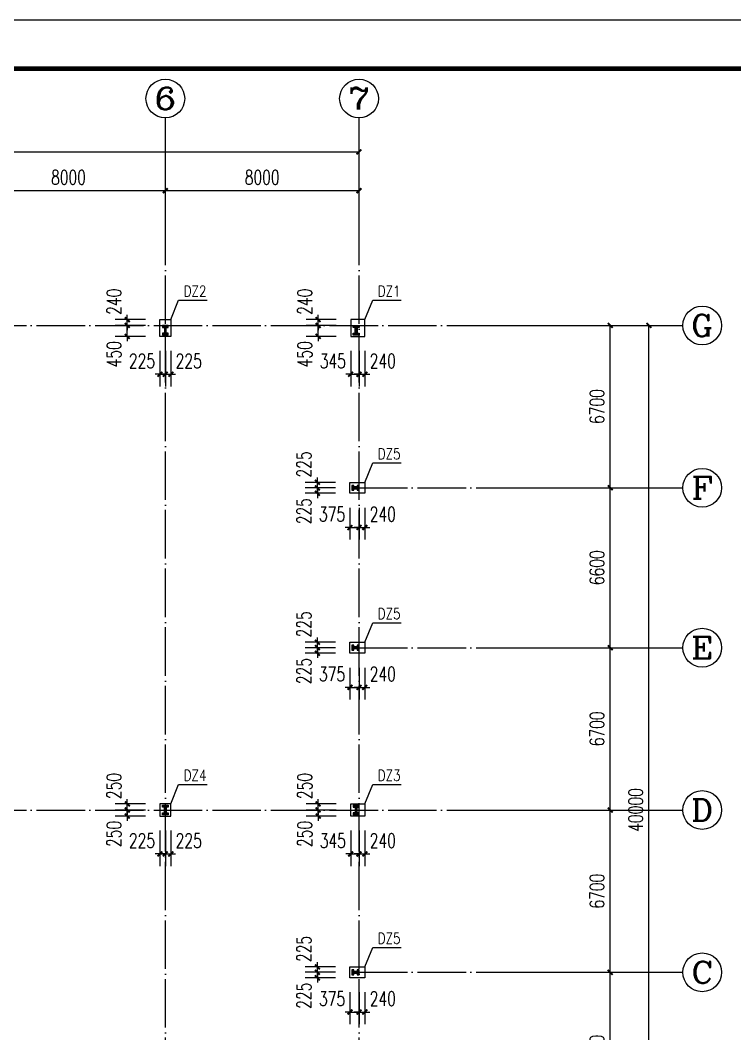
# Model space of a CAD drawing. Extents: x 36360094 to 36697644, y 75306 to 425482.
# Drawn here: x 36424465 to 36453974, y 206199 to 248032 of the extents above; entities that cross this region are included whole.
import ezdxf
from ezdxf.enums import TextEntityAlignment as Align

# ---------------------------------------------------------------- set-up
doc = ezdxf.new("R2010")
doc.units = 0
doc.header["$LTSCALE"] = 1000
doc.header["$MEASUREMENT"] = 0
doc.linetypes.add('ACAD_ISO04W100', pattern=[30.5, 24, -3, 0.5, -3])
doc.linetypes.add('DOTE', pattern=[2.42, 2, -0.2, 0.02, -0.2])
doc.layers.get('0').update_dxf_attribs({"linetype": 'CONTINUOUS'})
doc.layers.get('DEFPOINTS').update_dxf_attribs({"linetype": 'CONTINUOUS'})
for name, color, linetype in [('AXIS', 3, 'CONTINUOUS'), ('AXIS_TEXT', 7, 'CONTINUOUS'), ('DOTE', 1, 'ACAD_ISO04W100'), ('PUB_DIM', 3, 'CONTINUOUS'), ('PUB_TITLE', 4, 'CONTINUOUS')]:
    doc.layers.add(name, color=color, linetype=linetype)
doc.styles.add('_TCH_AXIS', font='COMPLEX', dxfattribs={"bigfont": 'GBCBIG'})
doc.styles.add('_TCH_DIM_T3', font='SIMPLEX', dxfattribs={"width": 0.705882, "bigfont": 'GBCBIG'})
doc.styles.add('COMPLEX', font='COMPLEX')
doc.styles.add('DIM_FONT', font='SIMPLEX.shx', dxfattribs={"width": 0.8})
doc.dimstyles.new('_TCH_ARCH&&200', dxfattribs={"dimtxt": 595, "dimasz": 200, "dimexe": 500, "dimexo": 600, "dimgap": 252.5, "dimtad": 1, "dimdec": 0, "dimzin": 0, "dimdsep": 46, "dimtxsty": '_TCH_DIM_T3', "dimblk": 'ARCHTICK', "dimcen": 0.09, "dimclrt": 7, "dimazin": 2, "dimtfac": 1, "dimtdec": 0, "dimtix": 1, "dimtmove": 2, "dimatfit": 3, "dimfxl": 0, "dimtolj": 1, "dimtzin": 0, "dimarcsym": 0})

# ---------------------------------------------------------------- blocks, each defined once
blk = doc.blocks.new('_ArchTick')
at = {"color": 0, "linetype": 'ByBlock', "const_width": 0.4}
blk.add_lwpolyline([(-0.5, -0.5), (0.5, 0.5)], dxfattribs=at)
blk = doc.blocks.new('*D276')
at = {"layer": 'DEFPOINTS', "color": 0}
for p in [(36436737, 228734), (36438082, 228734), (36438082, 228509)]:
    blk.add_point(p, dxfattribs=at)
at = {"layer": 'PUB_DIM', "color": 0, "lineweight": -2}
for p, q in [((36436737, 228734), (36436737, 228934)), ((36437482, 228734), (36436237, 228734)), ((36437482, 228509), (36436237, 228509)), ((36436737, 228509), (36436737, 228734)), ((36436737, 228509), (36436737, 228309))]:
    blk.add_line(p, q, dxfattribs=at)
at = {"layer": 'PUB_DIM', "color": 0, "lineweight": -2, "xscale": 200, "yscale": 200, "zscale": 200}
for p, rotation in [((36436737, 228734), 270), ((36436737, 228509), 90)]:
    blk.add_blockref('_ArchTick', p, dxfattribs=dict(at, rotation=rotation))
at = {"layer": 'PUB_DIM', "color": 7, "insert": (36436187, 227769), "char_height": 595, "attachment_point": 5, "rotation": 90, "style": '_TCH_DIM_T3'}
blk.add_mtext('\\A1;225', dxfattribs=at)
blk = doc.blocks.new('*D277')
at = {"layer": 'DEFPOINTS', "color": 0}
for p in [(36436737, 228959), (36438082, 228959), (36438082, 228734)]:
    blk.add_point(p, dxfattribs=at)
at = {"layer": 'PUB_DIM', "color": 0, "lineweight": -2}
for p, q in [((36437482, 228959), (36436237, 228959)), ((36436737, 228959), (36436737, 229159)), ((36436737, 228734), (36436737, 228959)), ((36437482, 228734), (36436237, 228734)), ((36436737, 228734), (36436737, 228534))]:
    blk.add_line(p, q, dxfattribs=at)
at = {"layer": 'PUB_DIM', "color": 0, "lineweight": -2, "xscale": 200, "yscale": 200, "zscale": 200}
for p, rotation in [((36436737, 228959), 270), ((36436737, 228734), 90)]:
    blk.add_blockref('_ArchTick', p, dxfattribs=dict(at, rotation=rotation))
at = {"layer": 'PUB_DIM', "color": 7, "insert": (36436187, 229699), "char_height": 595, "attachment_point": 5, "rotation": 90, "style": '_TCH_DIM_T3'}
blk.add_mtext('\\A1;225', dxfattribs=at)
blk = doc.blocks.new('*D278')
at = {"layer": 'DEFPOINTS', "color": 0}
for p in [(36438457, 228509), (36438697, 228509), (36438697, 227095)]:
    blk.add_point(p, dxfattribs=at)
at = {"layer": 'PUB_DIM', "color": 0, "lineweight": -2}
for p, q in [((36438457, 227909), (36438457, 226595)), ((36438697, 227909), (36438697, 226595)), ((36438457, 227095), (36438257, 227095)), ((36438457, 227095), (36438697, 227095)), ((36438697, 227095), (36438897, 227095))]:
    blk.add_line(p, q, dxfattribs=at)
at = {"layer": 'PUB_DIM', "color": 0, "lineweight": -2, "xscale": 200, "yscale": 200, "zscale": 200}
blk.add_blockref('_ArchTick', (36438457, 227095), dxfattribs=at)
at = {"layer": 'PUB_DIM', "color": 0, "lineweight": -2, "xscale": 200, "yscale": 200, "zscale": 200, "rotation": 180}
blk.add_blockref('_ArchTick', (36438697, 227095), dxfattribs=at)
at = {"layer": 'PUB_DIM', "color": 7, "insert": (36439437, 227645), "char_height": 595, "attachment_point": 5, "style": '_TCH_DIM_T3'}
blk.add_mtext('\\A1;240', dxfattribs=at)
blk = doc.blocks.new('*D279')
at = {"layer": 'DEFPOINTS', "color": 0}
for p in [(36438082, 228509), (36438457, 228509), (36438457, 227095)]:
    blk.add_point(p, dxfattribs=at)
at = {"layer": 'PUB_DIM', "color": 0, "lineweight": -2}
for p, q in [((36438082, 227909), (36438082, 226595)), ((36438457, 227909), (36438457, 226595)), ((36438082, 227095), (36437882, 227095)), ((36438082, 227095), (36438457, 227095)), ((36438457, 227095), (36438657, 227095))]:
    blk.add_line(p, q, dxfattribs=at)
at = {"layer": 'PUB_DIM', "color": 0, "lineweight": -2, "xscale": 200, "yscale": 200, "zscale": 200}
blk.add_blockref('_ArchTick', (36438082, 227095), dxfattribs=at)
at = {"layer": 'PUB_DIM', "color": 0, "lineweight": -2, "xscale": 200, "yscale": 200, "zscale": 200, "rotation": 180}
blk.add_blockref('_ArchTick', (36438457, 227095), dxfattribs=at)
at = {"layer": 'PUB_DIM', "color": 7, "insert": (36437342, 227645), "char_height": 595, "attachment_point": 5, "style": '_TCH_DIM_T3'}
blk.add_mtext('\\A1;375', dxfattribs=at)
blk = doc.blocks.new('*D284')
at = {"layer": 'DEFPOINTS', "color": 0}
for p in [(36436737, 222134), (36438082, 222134), (36438082, 221909)]:
    blk.add_point(p, dxfattribs=at)
at = {"layer": 'PUB_DIM', "color": 0, "lineweight": -2}
for p, q in [((36437482, 222134), (36436237, 222134)), ((36436737, 222134), (36436737, 222334)), ((36436737, 221909), (36436737, 222134)), ((36437482, 221909), (36436237, 221909)), ((36436737, 221909), (36436737, 221709))]:
    blk.add_line(p, q, dxfattribs=at)
at = {"layer": 'PUB_DIM', "color": 0, "lineweight": -2, "xscale": 200, "yscale": 200, "zscale": 200}
for p, rotation in [((36436737, 222134), 270), ((36436737, 221909), 90)]:
    blk.add_blockref('_ArchTick', p, dxfattribs=dict(at, rotation=rotation))
at = {"layer": 'PUB_DIM', "color": 7, "insert": (36436187, 221169), "char_height": 595, "attachment_point": 5, "rotation": 90, "style": '_TCH_DIM_T3'}
blk.add_mtext('\\A1;225', dxfattribs=at)
blk = doc.blocks.new('*D285')
at = {"layer": 'DEFPOINTS', "color": 0}
for p in [(36436737, 222359), (36438082, 222359), (36438082, 222134)]:
    blk.add_point(p, dxfattribs=at)
at = {"layer": 'PUB_DIM', "color": 0, "lineweight": -2}
for p, q in [((36436737, 222359), (36436737, 222559)), ((36437482, 222359), (36436237, 222359)), ((36437482, 222134), (36436237, 222134)), ((36436737, 222134), (36436737, 222359)), ((36436737, 222134), (36436737, 221934))]:
    blk.add_line(p, q, dxfattribs=at)
at = {"layer": 'PUB_DIM', "color": 0, "lineweight": -2, "xscale": 200, "yscale": 200, "zscale": 200}
for p, rotation in [((36436737, 222359), 270), ((36436737, 222134), 90)]:
    blk.add_blockref('_ArchTick', p, dxfattribs=dict(at, rotation=rotation))
at = {"layer": 'PUB_DIM', "color": 7, "insert": (36436187, 223099), "char_height": 595, "attachment_point": 5, "rotation": 90, "style": '_TCH_DIM_T3'}
blk.add_mtext('\\A1;225', dxfattribs=at)
blk = doc.blocks.new('*D286')
at = {"layer": 'DEFPOINTS', "color": 0}
for p in [(36438457, 221909), (36438697, 221909), (36438697, 220495)]:
    blk.add_point(p, dxfattribs=at)
at = {"layer": 'PUB_DIM', "color": 0, "lineweight": -2}
for p, q in [((36438457, 221309), (36438457, 219995)), ((36438697, 221309), (36438697, 219995)), ((36438457, 220495), (36438257, 220495)), ((36438457, 220495), (36438697, 220495)), ((36438697, 220495), (36438897, 220495))]:
    blk.add_line(p, q, dxfattribs=at)
at = {"layer": 'PUB_DIM', "color": 0, "lineweight": -2, "xscale": 200, "yscale": 200, "zscale": 200}
blk.add_blockref('_ArchTick', (36438457, 220495), dxfattribs=at)
at = {"layer": 'PUB_DIM', "color": 0, "lineweight": -2, "xscale": 200, "yscale": 200, "zscale": 200, "rotation": 180}
blk.add_blockref('_ArchTick', (36438697, 220495), dxfattribs=at)
at = {"layer": 'PUB_DIM', "color": 7, "insert": (36439437, 221045), "char_height": 595, "attachment_point": 5, "style": '_TCH_DIM_T3'}
blk.add_mtext('\\A1;240', dxfattribs=at)
blk = doc.blocks.new('*D287')
at = {"layer": 'DEFPOINTS', "color": 0}
for p in [(36438082, 221909), (36438457, 221909), (36438457, 220495)]:
    blk.add_point(p, dxfattribs=at)
at = {"layer": 'PUB_DIM', "color": 0, "lineweight": -2}
for p, q in [((36438082, 221309), (36438082, 219995)), ((36438457, 221309), (36438457, 219995)), ((36438082, 220495), (36437882, 220495)), ((36438082, 220495), (36438457, 220495)), ((36438457, 220495), (36438657, 220495))]:
    blk.add_line(p, q, dxfattribs=at)
at = {"layer": 'PUB_DIM', "color": 0, "lineweight": -2, "xscale": 200, "yscale": 200, "zscale": 200}
blk.add_blockref('_ArchTick', (36438082, 220495), dxfattribs=at)
at = {"layer": 'PUB_DIM', "color": 0, "lineweight": -2, "xscale": 200, "yscale": 200, "zscale": 200, "rotation": 180}
blk.add_blockref('_ArchTick', (36438457, 220495), dxfattribs=at)
at = {"layer": 'PUB_DIM', "color": 7, "insert": (36437342, 221045), "char_height": 595, "attachment_point": 5, "style": '_TCH_DIM_T3'}
blk.add_mtext('\\A1;375', dxfattribs=at)
blk = doc.blocks.new('*D292')
at = {"layer": 'DEFPOINTS', "color": 0}
for p in [(36436737, 208734), (36438082, 208734), (36438082, 208509)]:
    blk.add_point(p, dxfattribs=at)
at = {"layer": 'PUB_DIM', "color": 0, "lineweight": -2}
for p, q in [((36436737, 208734), (36436737, 208934)), ((36437482, 208734), (36436237, 208734)), ((36437482, 208509), (36436237, 208509)), ((36436737, 208509), (36436737, 208734)), ((36436737, 208509), (36436737, 208309))]:
    blk.add_line(p, q, dxfattribs=at)
at = {"layer": 'PUB_DIM', "color": 0, "lineweight": -2, "xscale": 200, "yscale": 200, "zscale": 200}
for p, rotation in [((36436737, 208734), 270), ((36436737, 208509), 90)]:
    blk.add_blockref('_ArchTick', p, dxfattribs=dict(at, rotation=rotation))
at = {"layer": 'PUB_DIM', "color": 7, "insert": (36436187, 207769), "char_height": 595, "attachment_point": 5, "rotation": 90, "style": '_TCH_DIM_T3'}
blk.add_mtext('\\A1;225', dxfattribs=at)
blk = doc.blocks.new('*D293')
at = {"layer": 'DEFPOINTS', "color": 0}
for p in [(36436737, 208959), (36438082, 208959), (36438082, 208734)]:
    blk.add_point(p, dxfattribs=at)
at = {"layer": 'PUB_DIM', "color": 0, "lineweight": -2}
for p, q in [((36437482, 208959), (36436237, 208959)), ((36436737, 208959), (36436737, 209159)), ((36436737, 208734), (36436737, 208959)), ((36437482, 208734), (36436237, 208734)), ((36436737, 208734), (36436737, 208534))]:
    blk.add_line(p, q, dxfattribs=at)
at = {"layer": 'PUB_DIM', "color": 0, "lineweight": -2, "xscale": 200, "yscale": 200, "zscale": 200}
for p, rotation in [((36436737, 208959), 270), ((36436737, 208734), 90)]:
    blk.add_blockref('_ArchTick', p, dxfattribs=dict(at, rotation=rotation))
at = {"layer": 'PUB_DIM', "color": 7, "insert": (36436187, 209699), "char_height": 595, "attachment_point": 5, "rotation": 90, "style": '_TCH_DIM_T3'}
blk.add_mtext('\\A1;225', dxfattribs=at)
blk = doc.blocks.new('*D294')
at = {"layer": 'DEFPOINTS', "color": 0}
for p in [(36438457, 208509), (36438697, 208509), (36438697, 207095)]:
    blk.add_point(p, dxfattribs=at)
at = {"layer": 'PUB_DIM', "color": 0, "lineweight": -2}
for p, q in [((36438457, 207909), (36438457, 206595)), ((36438697, 207909), (36438697, 206595)), ((36438457, 207095), (36438257, 207095)), ((36438457, 207095), (36438697, 207095)), ((36438697, 207095), (36438897, 207095))]:
    blk.add_line(p, q, dxfattribs=at)
at = {"layer": 'PUB_DIM', "color": 0, "lineweight": -2, "xscale": 200, "yscale": 200, "zscale": 200}
blk.add_blockref('_ArchTick', (36438457, 207095), dxfattribs=at)
at = {"layer": 'PUB_DIM', "color": 0, "lineweight": -2, "xscale": 200, "yscale": 200, "zscale": 200, "rotation": 180}
blk.add_blockref('_ArchTick', (36438697, 207095), dxfattribs=at)
at = {"layer": 'PUB_DIM', "color": 7, "insert": (36439437, 207645), "char_height": 595, "attachment_point": 5, "style": '_TCH_DIM_T3'}
blk.add_mtext('\\A1;240', dxfattribs=at)
blk = doc.blocks.new('*D295')
at = {"layer": 'DEFPOINTS', "color": 0}
for p in [(36438082, 208509), (36438457, 208509), (36438457, 207095)]:
    blk.add_point(p, dxfattribs=at)
at = {"layer": 'PUB_DIM', "color": 0, "lineweight": -2}
for p, q in [((36438082, 207909), (36438082, 206595)), ((36438457, 207909), (36438457, 206595)), ((36438082, 207095), (36437882, 207095)), ((36438082, 207095), (36438457, 207095)), ((36438457, 207095), (36438657, 207095))]:
    blk.add_line(p, q, dxfattribs=at)
at = {"layer": 'PUB_DIM', "color": 0, "lineweight": -2, "xscale": 200, "yscale": 200, "zscale": 200}
blk.add_blockref('_ArchTick', (36438082, 207095), dxfattribs=at)
at = {"layer": 'PUB_DIM', "color": 0, "lineweight": -2, "xscale": 200, "yscale": 200, "zscale": 200, "rotation": 180}
blk.add_blockref('_ArchTick', (36438457, 207095), dxfattribs=at)
at = {"layer": 'PUB_DIM', "color": 7, "insert": (36437342, 207645), "char_height": 595, "attachment_point": 5, "style": '_TCH_DIM_T3'}
blk.add_mtext('\\A1;375', dxfattribs=at)
blk = doc.blocks.new('*D300')
at = {"layer": 'DEFPOINTS', "color": 0}
for p in [(36430232, 234984), (36430457, 234984), (36430457, 233420)]:
    blk.add_point(p, dxfattribs=at)
at = {"layer": 'PUB_DIM', "color": 0, "lineweight": -2}
for p, q in [((36430232, 234384), (36430232, 232920)), ((36430457, 234384), (36430457, 232920)), ((36430232, 233420), (36430032, 233420)), ((36430232, 233420), (36430457, 233420)), ((36430457, 233420), (36430657, 233420))]:
    blk.add_line(p, q, dxfattribs=at)
at = {"layer": 'PUB_DIM', "color": 0, "lineweight": -2, "xscale": 200, "yscale": 200, "zscale": 200}
blk.add_blockref('_ArchTick', (36430232, 233420), dxfattribs=at)
at = {"layer": 'PUB_DIM', "color": 0, "lineweight": -2, "xscale": 200, "yscale": 200, "zscale": 200, "rotation": 180}
blk.add_blockref('_ArchTick', (36430457, 233420), dxfattribs=at)
at = {"layer": 'PUB_DIM', "color": 7, "insert": (36429492, 233970), "char_height": 595, "attachment_point": 5, "style": '_TCH_DIM_T3'}
blk.add_mtext('\\A1;225', dxfattribs=at)
blk = doc.blocks.new('*D301')
at = {"layer": 'DEFPOINTS', "color": 0}
for p in [(36430457, 234984), (36430682, 234984), (36430682, 233420)]:
    blk.add_point(p, dxfattribs=at)
at = {"layer": 'PUB_DIM', "color": 0, "lineweight": -2}
for p, q in [((36430457, 234384), (36430457, 232920)), ((36430682, 234384), (36430682, 232920)), ((36430457, 233420), (36430257, 233420)), ((36430457, 233420), (36430682, 233420)), ((36430682, 233420), (36430882, 233420))]:
    blk.add_line(p, q, dxfattribs=at)
at = {"layer": 'PUB_DIM', "color": 0, "lineweight": -2, "xscale": 200, "yscale": 200, "zscale": 200}
blk.add_blockref('_ArchTick', (36430457, 233420), dxfattribs=at)
at = {"layer": 'PUB_DIM', "color": 0, "lineweight": -2, "xscale": 200, "yscale": 200, "zscale": 200, "rotation": 180}
blk.add_blockref('_ArchTick', (36430682, 233420), dxfattribs=at)
at = {"layer": 'PUB_DIM', "color": 7, "insert": (36431422, 233970), "char_height": 595, "attachment_point": 5, "style": '_TCH_DIM_T3'}
blk.add_mtext('\\A1;225', dxfattribs=at)
blk = doc.blocks.new('*D302')
at = {"layer": 'DEFPOINTS', "color": 0}
for p in [(36428887, 235674), (36430232, 235674), (36430232, 235434)]:
    blk.add_point(p, dxfattribs=at)
at = {"layer": 'PUB_DIM', "color": 0, "lineweight": -2}
for p, q in [((36429632, 235674), (36428387, 235674)), ((36428887, 235674), (36428887, 235874)), ((36428887, 235434), (36428887, 235674)), ((36429632, 235434), (36428387, 235434)), ((36428887, 235434), (36428887, 235234))]:
    blk.add_line(p, q, dxfattribs=at)
at = {"layer": 'PUB_DIM', "color": 0, "lineweight": -2, "xscale": 200, "yscale": 200, "zscale": 200}
for p, rotation in [((36428887, 235674), 270), ((36428887, 235434), 90)]:
    blk.add_blockref('_ArchTick', p, dxfattribs=dict(at, rotation=rotation))
at = {"layer": 'PUB_DIM', "color": 7, "insert": (36428337, 236414), "char_height": 595, "attachment_point": 5, "rotation": 90, "style": '_TCH_DIM_T3'}
blk.add_mtext('\\A1;240', dxfattribs=at)
blk = doc.blocks.new('*D303')
at = {"layer": 'DEFPOINTS', "color": 0}
for p in [(36428887, 235434), (36430232, 235434), (36430232, 234984)]:
    blk.add_point(p, dxfattribs=at)
at = {"layer": 'PUB_DIM', "color": 0, "lineweight": -2}
for p, q in [((36428887, 235434), (36428887, 235634)), ((36429632, 235434), (36428387, 235434)), ((36428887, 234984), (36428887, 235434)), ((36429632, 234984), (36428387, 234984)), ((36428887, 234984), (36428887, 234784))]:
    blk.add_line(p, q, dxfattribs=at)
at = {"layer": 'PUB_DIM', "color": 0, "lineweight": -2, "xscale": 200, "yscale": 200, "zscale": 200}
for p, rotation in [((36428887, 235434), 270), ((36428887, 234984), 90)]:
    blk.add_blockref('_ArchTick', p, dxfattribs=dict(at, rotation=rotation))
at = {"layer": 'PUB_DIM', "color": 7, "insert": (36428337, 234244), "char_height": 595, "attachment_point": 5, "rotation": 90, "style": '_TCH_DIM_T3'}
blk.add_mtext('\\A1;450', dxfattribs=at)
blk = doc.blocks.new('*D304')
at = {"layer": 'DEFPOINTS', "color": 0}
for p in [(36428887, 215434), (36430232, 215434), (36430232, 215184)]:
    blk.add_point(p, dxfattribs=at)
at = {"layer": 'PUB_DIM', "color": 0, "lineweight": -2}
for p, q in [((36428887, 215434), (36428887, 215634)), ((36429632, 215434), (36428387, 215434)), ((36429632, 215184), (36428387, 215184)), ((36428887, 215184), (36428887, 215434)), ((36428887, 215184), (36428887, 214984))]:
    blk.add_line(p, q, dxfattribs=at)
at = {"layer": 'PUB_DIM', "color": 0, "lineweight": -2, "xscale": 200, "yscale": 200, "zscale": 200}
for p, rotation in [((36428887, 215434), 270), ((36428887, 215184), 90)]:
    blk.add_blockref('_ArchTick', p, dxfattribs=dict(at, rotation=rotation))
at = {"layer": 'PUB_DIM', "color": 7, "insert": (36428337, 214444), "char_height": 595, "attachment_point": 5, "rotation": 90, "style": '_TCH_DIM_T3'}
blk.add_mtext('\\A1;250', dxfattribs=at)
blk = doc.blocks.new('*D305')
at = {"layer": 'DEFPOINTS', "color": 0}
for p in [(36428887, 215684), (36430232, 215684), (36430232, 215434)]:
    blk.add_point(p, dxfattribs=at)
at = {"layer": 'PUB_DIM', "color": 0, "lineweight": -2}
for p, q in [((36428887, 215684), (36428887, 215884)), ((36429632, 215684), (36428387, 215684)), ((36428887, 215434), (36428887, 215684)), ((36429632, 215434), (36428387, 215434)), ((36428887, 215434), (36428887, 215234))]:
    blk.add_line(p, q, dxfattribs=at)
at = {"layer": 'PUB_DIM', "color": 0, "lineweight": -2, "xscale": 200, "yscale": 200, "zscale": 200}
for p, rotation in [((36428887, 215684), 270), ((36428887, 215434), 90)]:
    blk.add_blockref('_ArchTick', p, dxfattribs=dict(at, rotation=rotation))
at = {"layer": 'PUB_DIM', "color": 7, "insert": (36428337, 216424), "char_height": 595, "attachment_point": 5, "rotation": 90, "style": '_TCH_DIM_T3'}
blk.add_mtext('\\A1;250', dxfattribs=at)
blk = doc.blocks.new('*D308')
at = {"layer": 'DEFPOINTS', "color": 0}
for p in [(36430232, 215184), (36430457, 215184), (36430457, 213620)]:
    blk.add_point(p, dxfattribs=at)
at = {"layer": 'PUB_DIM', "color": 0, "lineweight": -2}
for p, q in [((36430232, 214584), (36430232, 213120)), ((36430457, 214584), (36430457, 213120)), ((36430232, 213620), (36430032, 213620)), ((36430232, 213620), (36430457, 213620)), ((36430457, 213620), (36430657, 213620))]:
    blk.add_line(p, q, dxfattribs=at)
at = {"layer": 'PUB_DIM', "color": 0, "lineweight": -2, "xscale": 200, "yscale": 200, "zscale": 200}
blk.add_blockref('_ArchTick', (36430232, 213620), dxfattribs=at)
at = {"layer": 'PUB_DIM', "color": 0, "lineweight": -2, "xscale": 200, "yscale": 200, "zscale": 200, "rotation": 180}
blk.add_blockref('_ArchTick', (36430457, 213620), dxfattribs=at)
at = {"layer": 'PUB_DIM', "color": 7, "insert": (36429492, 214170), "char_height": 595, "attachment_point": 5, "style": '_TCH_DIM_T3'}
blk.add_mtext('\\A1;225', dxfattribs=at)
blk = doc.blocks.new('*D309')
at = {"layer": 'DEFPOINTS', "color": 0}
for p in [(36430457, 215184), (36430682, 215184), (36430682, 213620)]:
    blk.add_point(p, dxfattribs=at)
at = {"layer": 'PUB_DIM', "color": 0, "lineweight": -2}
for p, q in [((36430457, 214584), (36430457, 213120)), ((36430682, 214584), (36430682, 213120)), ((36430457, 213620), (36430257, 213620)), ((36430457, 213620), (36430682, 213620)), ((36430682, 213620), (36430882, 213620))]:
    blk.add_line(p, q, dxfattribs=at)
at = {"layer": 'PUB_DIM', "color": 0, "lineweight": -2, "xscale": 200, "yscale": 200, "zscale": 200}
blk.add_blockref('_ArchTick', (36430457, 213620), dxfattribs=at)
at = {"layer": 'PUB_DIM', "color": 0, "lineweight": -2, "xscale": 200, "yscale": 200, "zscale": 200, "rotation": 180}
blk.add_blockref('_ArchTick', (36430682, 213620), dxfattribs=at)
at = {"layer": 'PUB_DIM', "color": 7, "insert": (36431422, 214170), "char_height": 595, "attachment_point": 5, "style": '_TCH_DIM_T3'}
blk.add_mtext('\\A1;225', dxfattribs=at)
blk = doc.blocks.new('*D348')
at = {"layer": 'DEFPOINTS', "color": 0}
for p in [(36438457, 234984), (36438697, 234984), (36438697, 233420)]:
    blk.add_point(p, dxfattribs=at)
at = {"layer": 'PUB_DIM', "color": 0, "lineweight": -2}
for p, q in [((36438457, 234384), (36438457, 232920)), ((36438697, 234384), (36438697, 232920)), ((36438457, 233420), (36438257, 233420)), ((36438457, 233420), (36438697, 233420)), ((36438697, 233420), (36438897, 233420))]:
    blk.add_line(p, q, dxfattribs=at)
at = {"layer": 'PUB_DIM', "color": 0, "lineweight": -2, "xscale": 200, "yscale": 200, "zscale": 200}
blk.add_blockref('_ArchTick', (36438457, 233420), dxfattribs=at)
at = {"layer": 'PUB_DIM', "color": 0, "lineweight": -2, "xscale": 200, "yscale": 200, "zscale": 200, "rotation": 180}
blk.add_blockref('_ArchTick', (36438697, 233420), dxfattribs=at)
at = {"layer": 'PUB_DIM', "color": 7, "insert": (36439437, 233970), "char_height": 595, "attachment_point": 5, "style": '_TCH_DIM_T3'}
blk.add_mtext('\\A1;240', dxfattribs=at)
blk = doc.blocks.new('*D349')
at = {"layer": 'DEFPOINTS', "color": 0}
for p in [(36438112, 234984), (36438457, 234984), (36438457, 233420)]:
    blk.add_point(p, dxfattribs=at)
at = {"layer": 'PUB_DIM', "color": 0, "lineweight": -2}
for p, q in [((36438112, 234384), (36438112, 232920)), ((36438457, 234384), (36438457, 232920)), ((36438112, 233420), (36437912, 233420)), ((36438112, 233420), (36438457, 233420)), ((36438457, 233420), (36438657, 233420))]:
    blk.add_line(p, q, dxfattribs=at)
at = {"layer": 'PUB_DIM', "color": 0, "lineweight": -2, "xscale": 200, "yscale": 200, "zscale": 200}
blk.add_blockref('_ArchTick', (36438112, 233420), dxfattribs=at)
at = {"layer": 'PUB_DIM', "color": 0, "lineweight": -2, "xscale": 200, "yscale": 200, "zscale": 200, "rotation": 180}
blk.add_blockref('_ArchTick', (36438457, 233420), dxfattribs=at)
at = {"layer": 'PUB_DIM', "color": 7, "insert": (36437372, 233970), "char_height": 595, "attachment_point": 5, "style": '_TCH_DIM_T3'}
blk.add_mtext('\\A1;345', dxfattribs=at)
blk = doc.blocks.new('*D354')
at = {"layer": 'DEFPOINTS', "color": 0}
for p in [(36436767, 235674), (36438112, 235674), (36438112, 235434)]:
    blk.add_point(p, dxfattribs=at)
at = {"layer": 'PUB_DIM', "color": 0, "lineweight": -2}
for p, q in [((36437512, 235674), (36436267, 235674)), ((36436767, 235674), (36436767, 235874)), ((36436767, 235434), (36436767, 235674)), ((36437512, 235434), (36436267, 235434)), ((36436767, 235434), (36436767, 235234))]:
    blk.add_line(p, q, dxfattribs=at)
at = {"layer": 'PUB_DIM', "color": 0, "lineweight": -2, "xscale": 200, "yscale": 200, "zscale": 200}
for p, rotation in [((36436767, 235674), 270), ((36436767, 235434), 90)]:
    blk.add_blockref('_ArchTick', p, dxfattribs=dict(at, rotation=rotation))
at = {"layer": 'PUB_DIM', "color": 7, "insert": (36436217, 236414), "char_height": 595, "attachment_point": 5, "rotation": 90, "style": '_TCH_DIM_T3'}
blk.add_mtext('\\A1;240', dxfattribs=at)
blk = doc.blocks.new('*D355')
at = {"layer": 'DEFPOINTS', "color": 0}
for p in [(36436767, 235434), (36438112, 235434), (36438112, 234984)]:
    blk.add_point(p, dxfattribs=at)
at = {"layer": 'PUB_DIM', "color": 0, "lineweight": -2}
for p, q in [((36436767, 235434), (36436767, 235634)), ((36437512, 235434), (36436267, 235434)), ((36436767, 234984), (36436767, 235434)), ((36437512, 234984), (36436267, 234984)), ((36436767, 234984), (36436767, 234784))]:
    blk.add_line(p, q, dxfattribs=at)
at = {"layer": 'PUB_DIM', "color": 0, "lineweight": -2, "xscale": 200, "yscale": 200, "zscale": 200}
for p, rotation in [((36436767, 235434), 270), ((36436767, 234984), 90)]:
    blk.add_blockref('_ArchTick', p, dxfattribs=dict(at, rotation=rotation))
at = {"layer": 'PUB_DIM', "color": 7, "insert": (36436217, 234244), "char_height": 595, "attachment_point": 5, "rotation": 90, "style": '_TCH_DIM_T3'}
blk.add_mtext('\\A1;450', dxfattribs=at)
blk = doc.blocks.new('*D360')
at = {"layer": 'DEFPOINTS', "color": 0}
for p in [(36436767, 215434), (36438112, 215434), (36438112, 215184)]:
    blk.add_point(p, dxfattribs=at)
at = {"layer": 'PUB_DIM', "color": 0, "lineweight": -2}
for p, q in [((36436767, 215434), (36436767, 215634)), ((36437512, 215434), (36436267, 215434)), ((36437512, 215184), (36436267, 215184)), ((36436767, 215184), (36436767, 215434)), ((36436767, 215184), (36436767, 214984))]:
    blk.add_line(p, q, dxfattribs=at)
at = {"layer": 'PUB_DIM', "color": 0, "lineweight": -2, "xscale": 200, "yscale": 200, "zscale": 200}
for p, rotation in [((36436767, 215434), 270), ((36436767, 215184), 90)]:
    blk.add_blockref('_ArchTick', p, dxfattribs=dict(at, rotation=rotation))
at = {"layer": 'PUB_DIM', "color": 7, "insert": (36436217, 214444), "char_height": 595, "attachment_point": 5, "rotation": 90, "style": '_TCH_DIM_T3'}
blk.add_mtext('\\A1;250', dxfattribs=at)
blk = doc.blocks.new('*D361')
at = {"layer": 'DEFPOINTS', "color": 0}
for p in [(36436767, 215684), (36438112, 215684), (36438112, 215434)]:
    blk.add_point(p, dxfattribs=at)
at = {"layer": 'PUB_DIM', "color": 0, "lineweight": -2}
for p, q in [((36436767, 215684), (36436767, 215884)), ((36437512, 215684), (36436267, 215684)), ((36436767, 215434), (36436767, 215684)), ((36437512, 215434), (36436267, 215434)), ((36436767, 215434), (36436767, 215234))]:
    blk.add_line(p, q, dxfattribs=at)
at = {"layer": 'PUB_DIM', "color": 0, "lineweight": -2, "xscale": 200, "yscale": 200, "zscale": 200}
for p, rotation in [((36436767, 215684), 270), ((36436767, 215434), 90)]:
    blk.add_blockref('_ArchTick', p, dxfattribs=dict(at, rotation=rotation))
at = {"layer": 'PUB_DIM', "color": 7, "insert": (36436217, 216424), "char_height": 595, "attachment_point": 5, "rotation": 90, "style": '_TCH_DIM_T3'}
blk.add_mtext('\\A1;250', dxfattribs=at)
blk = doc.blocks.new('*D364')
at = {"layer": 'DEFPOINTS', "color": 0}
for p in [(36438457, 215184), (36438697, 215184), (36438697, 213620)]:
    blk.add_point(p, dxfattribs=at)
at = {"layer": 'PUB_DIM', "color": 0, "lineweight": -2}
for p, q in [((36438457, 214584), (36438457, 213120)), ((36438697, 214584), (36438697, 213120)), ((36438457, 213620), (36438257, 213620)), ((36438457, 213620), (36438697, 213620)), ((36438697, 213620), (36438897, 213620))]:
    blk.add_line(p, q, dxfattribs=at)
at = {"layer": 'PUB_DIM', "color": 0, "lineweight": -2, "xscale": 200, "yscale": 200, "zscale": 200}
blk.add_blockref('_ArchTick', (36438457, 213620), dxfattribs=at)
at = {"layer": 'PUB_DIM', "color": 0, "lineweight": -2, "xscale": 200, "yscale": 200, "zscale": 200, "rotation": 180}
blk.add_blockref('_ArchTick', (36438697, 213620), dxfattribs=at)
at = {"layer": 'PUB_DIM', "color": 7, "insert": (36439437, 214170), "char_height": 595, "attachment_point": 5, "style": '_TCH_DIM_T3'}
blk.add_mtext('\\A1;240', dxfattribs=at)
blk = doc.blocks.new('*D365')
at = {"layer": 'DEFPOINTS', "color": 0}
for p in [(36438112, 215184), (36438457, 215184), (36438457, 213620)]:
    blk.add_point(p, dxfattribs=at)
at = {"layer": 'PUB_DIM', "color": 0, "lineweight": -2}
for p, q in [((36438112, 214584), (36438112, 213120)), ((36438457, 214584), (36438457, 213120)), ((36438112, 213620), (36437912, 213620)), ((36438112, 213620), (36438457, 213620)), ((36438457, 213620), (36438657, 213620))]:
    blk.add_line(p, q, dxfattribs=at)
at = {"layer": 'PUB_DIM', "color": 0, "lineweight": -2, "xscale": 200, "yscale": 200, "zscale": 200}
blk.add_blockref('_ArchTick', (36438112, 213620), dxfattribs=at)
at = {"layer": 'PUB_DIM', "color": 0, "lineweight": -2, "xscale": 200, "yscale": 200, "zscale": 200, "rotation": 180}
blk.add_blockref('_ArchTick', (36438457, 213620), dxfattribs=at)
at = {"layer": 'PUB_DIM', "color": 7, "insert": (36437372, 214170), "char_height": 595, "attachment_point": 5, "style": '_TCH_DIM_T3'}
blk.add_mtext('\\A1;345', dxfattribs=at)
blk = doc.blocks.new('*D393')
at = {"layer": 'AXIS', "color": 0, "lineweight": -2}
for p, q in [((36444430, 208734), (36449330, 208734)), ((36448830, 202134), (36448830, 208734)), ((36444430, 202134), (36449330, 202134))]:
    blk.add_line(p, q, dxfattribs=at)
at = {"layer": 'DEFPOINTS', "color": 0}
for p in [(36443830, 208734), (36448830, 208734), (36443830, 202134)]:
    blk.add_point(p, dxfattribs=at)
at = {"layer": 'AXIS', "color": 0, "lineweight": -2, "xscale": 200, "yscale": 200, "zscale": 200}
for p, rotation in [((36448830, 208734), 90), ((36448830, 202134), 270)]:
    blk.add_blockref('_ArchTick', p, dxfattribs=dict(at, rotation=rotation))
at = {"layer": 'AXIS', "color": 7, "insert": (36448280, 205434), "char_height": 595, "attachment_point": 5, "rotation": 90, "style": '_TCH_DIM_T3'}
blk.add_mtext('\\A1;6600', dxfattribs=at)
blk = doc.blocks.new('*D394')
at = {"layer": 'AXIS', "color": 0, "lineweight": -2}
for p, q in [((36444430, 215434), (36449330, 215434)), ((36448830, 208734), (36448830, 215434)), ((36444430, 208734), (36449330, 208734))]:
    blk.add_line(p, q, dxfattribs=at)
at = {"layer": 'DEFPOINTS', "color": 0}
for p in [(36443830, 215434), (36448830, 215434), (36443830, 208734)]:
    blk.add_point(p, dxfattribs=at)
at = {"layer": 'AXIS', "color": 0, "lineweight": -2, "xscale": 200, "yscale": 200, "zscale": 200}
for p, rotation in [((36448830, 215434), 90), ((36448830, 208734), 270)]:
    blk.add_blockref('_ArchTick', p, dxfattribs=dict(at, rotation=rotation))
at = {"layer": 'AXIS', "color": 7, "insert": (36448280, 212084), "char_height": 595, "attachment_point": 5, "rotation": 90, "style": '_TCH_DIM_T3'}
blk.add_mtext('\\A1;6700', dxfattribs=at)
blk = doc.blocks.new('*D395')
at = {"layer": 'AXIS', "color": 0, "lineweight": -2}
for p, q in [((36444430, 222134), (36449330, 222134)), ((36448830, 215434), (36448830, 222134)), ((36444430, 215434), (36449330, 215434))]:
    blk.add_line(p, q, dxfattribs=at)
at = {"layer": 'DEFPOINTS', "color": 0}
for p in [(36443830, 222134), (36448830, 222134), (36443830, 215434)]:
    blk.add_point(p, dxfattribs=at)
at = {"layer": 'AXIS', "color": 0, "lineweight": -2, "xscale": 200, "yscale": 200, "zscale": 200}
for p, rotation in [((36448830, 222134), 90), ((36448830, 215434), 270)]:
    blk.add_blockref('_ArchTick', p, dxfattribs=dict(at, rotation=rotation))
at = {"layer": 'AXIS', "color": 7, "insert": (36448280, 218784), "char_height": 595, "attachment_point": 5, "rotation": 90, "style": '_TCH_DIM_T3'}
blk.add_mtext('\\A1;6700', dxfattribs=at)
blk = doc.blocks.new('*D396')
at = {"layer": 'AXIS', "color": 0, "lineweight": -2}
for p, q in [((36444430, 228734), (36449330, 228734)), ((36448830, 222134), (36448830, 228734)), ((36444430, 222134), (36449330, 222134))]:
    blk.add_line(p, q, dxfattribs=at)
at = {"layer": 'DEFPOINTS', "color": 0}
for p in [(36443830, 228734), (36448830, 228734), (36443830, 222134)]:
    blk.add_point(p, dxfattribs=at)
at = {"layer": 'AXIS', "color": 0, "lineweight": -2, "xscale": 200, "yscale": 200, "zscale": 200}
for p, rotation in [((36448830, 228734), 90), ((36448830, 222134), 270)]:
    blk.add_blockref('_ArchTick', p, dxfattribs=dict(at, rotation=rotation))
at = {"layer": 'AXIS', "color": 7, "insert": (36448280, 225434), "char_height": 595, "attachment_point": 5, "rotation": 90, "style": '_TCH_DIM_T3'}
blk.add_mtext('\\A1;6600', dxfattribs=at)
blk = doc.blocks.new('*D397')
at = {"layer": 'AXIS', "color": 0, "lineweight": -2}
for p, q in [((36444430, 235434), (36449330, 235434)), ((36448830, 228734), (36448830, 235434)), ((36444430, 228734), (36449330, 228734))]:
    blk.add_line(p, q, dxfattribs=at)
at = {"layer": 'DEFPOINTS', "color": 0}
for p in [(36443830, 235434), (36448830, 235434), (36443830, 228734)]:
    blk.add_point(p, dxfattribs=at)
at = {"layer": 'AXIS', "color": 0, "lineweight": -2, "xscale": 200, "yscale": 200, "zscale": 200}
for p, rotation in [((36448830, 235434), 90), ((36448830, 228734), 270)]:
    blk.add_blockref('_ArchTick', p, dxfattribs=dict(at, rotation=rotation))
at = {"layer": 'AXIS', "color": 7, "insert": (36448280, 232084), "char_height": 595, "attachment_point": 5, "rotation": 90, "style": '_TCH_DIM_T3'}
blk.add_mtext('\\A1;6700', dxfattribs=at)
blk = doc.blocks.new('*D398')
at = {"layer": 'AXIS', "color": 0, "lineweight": -2}
for p, q in [((36444430, 235434), (36450930, 235434)), ((36450430, 195434), (36450430, 235434)), ((36444430, 195434), (36450930, 195434))]:
    blk.add_line(p, q, dxfattribs=at)
at = {"layer": 'DEFPOINTS', "color": 0}
for p in [(36443830, 235434), (36450430, 235434), (36443830, 195434)]:
    blk.add_point(p, dxfattribs=at)
at = {"layer": 'AXIS', "color": 0, "lineweight": -2, "xscale": 200, "yscale": 200, "zscale": 200}
for p, rotation in [((36450430, 235434), 90), ((36450430, 195434), 270)]:
    blk.add_blockref('_ArchTick', p, dxfattribs=dict(at, rotation=rotation))
at = {"layer": 'AXIS', "color": 7, "insert": (36449880, 215434), "char_height": 595, "attachment_point": 5, "rotation": 90, "style": '_TCH_DIM_T3'}
blk.add_mtext('\\A1;40000', dxfattribs=at)
blk = doc.blocks.new('*D410')
at = {"layer": 'AXIS', "color": 0, "lineweight": -2}
for p, q in [((36422457, 238796), (36422457, 241499)), ((36430457, 238796), (36430457, 241499)), ((36422457, 240999), (36430457, 240999))]:
    blk.add_line(p, q, dxfattribs=at)
at = {"layer": 'DEFPOINTS', "color": 0}
for p in [(36430457, 240999), (36422457, 238196), (36430457, 238196)]:
    blk.add_point(p, dxfattribs=at)
at = {"layer": 'AXIS', "color": 0, "lineweight": -2, "xscale": 200, "yscale": 200, "zscale": 200, "rotation": 180}
blk.add_blockref('_ArchTick', (36422457, 240999), dxfattribs=at)
at = {"layer": 'AXIS', "color": 0, "lineweight": -2, "xscale": 200, "yscale": 200, "zscale": 200}
blk.add_blockref('_ArchTick', (36430457, 240999), dxfattribs=at)
at = {"layer": 'AXIS', "color": 7, "insert": (36426457, 241549), "char_height": 595, "attachment_point": 5, "style": '_TCH_DIM_T3'}
blk.add_mtext('\\A1;8000', dxfattribs=at)
blk = doc.blocks.new('*D411')
at = {"layer": 'AXIS', "color": 0, "lineweight": -2}
for p, q in [((36430457, 238796), (36430457, 241499)), ((36438457, 238796), (36438457, 241499)), ((36430457, 240999), (36438457, 240999))]:
    blk.add_line(p, q, dxfattribs=at)
at = {"layer": 'DEFPOINTS', "color": 0}
for p in [(36438457, 240999), (36430457, 238196), (36438457, 238196)]:
    blk.add_point(p, dxfattribs=at)
at = {"layer": 'AXIS', "color": 0, "lineweight": -2, "xscale": 200, "yscale": 200, "zscale": 200, "rotation": 180}
blk.add_blockref('_ArchTick', (36430457, 240999), dxfattribs=at)
at = {"layer": 'AXIS', "color": 0, "lineweight": -2, "xscale": 200, "yscale": 200, "zscale": 200}
blk.add_blockref('_ArchTick', (36438457, 240999), dxfattribs=at)
at = {"layer": 'AXIS', "color": 7, "insert": (36434457, 241549), "char_height": 595, "attachment_point": 5, "style": '_TCH_DIM_T3'}
blk.add_mtext('\\A1;8000', dxfattribs=at)
blk = doc.blocks.new('*D412')
at = {"layer": 'AXIS', "color": 0, "lineweight": -2}
for p, q in [((36390457, 238796), (36390457, 243099)), ((36438457, 238796), (36438457, 243099)), ((36390457, 242599), (36438457, 242599))]:
    blk.add_line(p, q, dxfattribs=at)
at = {"layer": 'DEFPOINTS', "color": 0}
for p in [(36438457, 242599), (36390457, 238196), (36438457, 238196)]:
    blk.add_point(p, dxfattribs=at)
at = {"layer": 'AXIS', "color": 0, "lineweight": -2, "xscale": 200, "yscale": 200, "zscale": 200, "rotation": 180}
blk.add_blockref('_ArchTick', (36390457, 242599), dxfattribs=at)
at = {"layer": 'AXIS', "color": 0, "lineweight": -2, "xscale": 200, "yscale": 200, "zscale": 200}
blk.add_blockref('_ArchTick', (36438457, 242599), dxfattribs=at)
at = {"layer": 'AXIS', "color": 7, "insert": (36414457, 243149), "char_height": 595, "attachment_point": 5, "style": '_TCH_DIM_T3'}
blk.add_mtext('\\A1;48000', dxfattribs=at)
blk = doc.blocks.new('_AXISO')
blk.add_circle((0, 0), 0.5)
at = {"layer": 'AXIS_TEXT', "style": 'COMPLEX', "width": 1.041667}
blk.add_attdef('A', text='', height=0.56, dxfattribs=at).set_placement((-0.25, -0.28), (0.25, -0.28), align=Align.FIT)

msp = doc.modelspace()

# ---------------------------------------------------------------- hatches: boundary and pattern name
for points in [[(36430336.8, 235113.7), (36430336.8, 235033.7), (36430576.8, 235033.7), (36430576.8, 235113.7), (36430496.8, 235113.7), (36430496.8, 235353.7), (36430576.8, 235353.7), (36430576.8, 235433.7), (36430336.8, 235433.7), (36430336.8, 235353.7), (36430416.8, 235353.7), (36430416.8, 235113.7)], [(36438456.8, 235113.7), (36438456.8, 235033.7), (36438216.8, 235033.7), (36438216.8, 235113.7), (36438296.8, 235113.7), (36438296.8, 235353.7), (36438216.8, 235353.7), (36438216.8, 235433.7), (36438456.8, 235433.7), (36438456.8, 235353.7), (36438376.8, 235353.7), (36438376.8, 235113.7)], [(36438236.8, 228833.7), (36438156.8, 228833.7), (36438156.8, 228633.7), (36438236.8, 228633.7), (36438236.8, 228693.7), (36438376.8, 228693.7), (36438376.8, 228633.7), (36438456.8, 228633.7), (36438456.8, 228833.7), (36438376.8, 228833.7), (36438376.8, 228773.7), (36438236.8, 228773.7)], [(36438236.8, 222233.7), (36438156.8, 222233.7), (36438156.8, 222033.7), (36438236.8, 222033.7), (36438236.8, 222093.7), (36438376.8, 222093.7), (36438376.8, 222033.7), (36438456.8, 222033.7), (36438456.8, 222233.7), (36438376.8, 222233.7), (36438376.8, 222173.7), (36438236.8, 222173.7)], [(36430336.8, 215553.7), (36430336.8, 215633.7), (36430576.8, 215633.7), (36430576.8, 215553.7), (36430496.8, 215553.7), (36430496.8, 215313.7), (36430576.8, 215313.7), (36430576.8, 215233.7), (36430336.8, 215233.7), (36430336.8, 215313.7), (36430416.8, 215313.7), (36430416.8, 215553.7)], [(36438456.8, 215553.7), (36438456.8, 215633.7), (36438216.8, 215633.7), (36438216.8, 215553.7), (36438296.8, 215553.7), (36438296.8, 215313.7), (36438216.8, 215313.7), (36438216.8, 215233.7), (36438456.8, 215233.7), (36438456.8, 215313.7), (36438376.8, 215313.7), (36438376.8, 215553.7)], [(36438236.8, 208833.7), (36438156.8, 208833.7), (36438156.8, 208633.7), (36438236.8, 208633.7), (36438236.8, 208693.7), (36438376.8, 208693.7), (36438376.8, 208633.7), (36438456.8, 208633.7), (36438456.8, 208833.7), (36438376.8, 208833.7), (36438376.8, 208773.7), (36438236.8, 208773.7)]]:
    msp.add_hatch(color=256).paths.add_polyline_path(points)

# ---------------------------------------------------------------- linework, layer by layer
for p, q in [((36430681.8, 235673.7), (36431006.9, 236474.9)), ((36431006.9, 236474.9), (36432178.3, 236474.9)), ((36438696.8, 235673.7), (36439021.9, 236474.9)), ((36439021.9, 236474.9), (36440193.3, 236474.9)), ((36438696.8, 228958.7), (36439021.9, 229759.9)), ((36439021.9, 229759.9), (36440193.3, 229759.9)), ((36438696.8, 222358.7), (36439021.9, 223159.9)), ((36439021.9, 223159.9), (36440193.3, 223159.9)), ((36430681.8, 215683.7), (36431006.9, 216484.9)), ((36431006.9, 216484.9), (36432178.3, 216484.9)), ((36438696.8, 215683.7), (36439021.9, 216484.9)), ((36439021.9, 216484.9), (36440193.3, 216484.9)), ((36438696.8, 208958.7), (36439021.9, 209759.9)), ((36439021.9, 209759.9), (36440193.3, 209759.9))]:
    msp.add_line(p, q)
for points in [[(36430681.8, 234983.7), (36430231.8, 234983.7), (36430231.8, 235673.7), (36430681.8, 235673.7)], [(36438696.8, 235673.7), (36438111.8, 235673.7), (36438111.8, 234983.7), (36438696.8, 234983.7)], [(36438696.8, 228508.7), (36438081.8, 228508.7), (36438081.8, 228958.7), (36438696.8, 228958.7)], [(36438696.8, 221908.7), (36438081.8, 221908.7), (36438081.8, 222358.7), (36438696.8, 222358.7)], [(36430231.8, 215183.7), (36430681.8, 215183.7), (36430681.8, 215683.7), (36430231.8, 215683.7)], [(36438696.8, 215183.7), (36438111.8, 215183.7), (36438111.8, 215683.7), (36438696.8, 215683.7)], [(36438696.8, 208508.7), (36438081.8, 208508.7), (36438081.8, 208958.7), (36438696.8, 208958.7)]]:
    msp.add_lwpolyline(points, close=True)
for points in [[(36430336.8, 235113.7), (36430336.8, 235033.7), (36430576.8, 235033.7), (36430576.8, 235113.7), (36430496.8, 235113.7), (36430496.8, 235353.7), (36430576.8, 235353.7), (36430576.8, 235433.7), (36430336.8, 235433.7), (36430336.8, 235353.7), (36430416.8, 235353.7), (36430416.8, 235113.7), (36430336.8, 235113.7)], [(36438456.8, 235113.7), (36438456.8, 235033.7), (36438216.8, 235033.7), (36438216.8, 235113.7), (36438296.8, 235113.7), (36438296.8, 235353.7), (36438216.8, 235353.7), (36438216.8, 235433.7), (36438456.8, 235433.7), (36438456.8, 235353.7), (36438376.8, 235353.7), (36438376.8, 235113.7), (36438456.8, 235113.7)], [(36438236.8, 228833.7), (36438156.8, 228833.7), (36438156.8, 228633.7), (36438236.8, 228633.7), (36438236.8, 228693.7), (36438376.8, 228693.7), (36438376.8, 228633.7), (36438456.8, 228633.7), (36438456.8, 228833.7), (36438376.8, 228833.7), (36438376.8, 228773.7), (36438236.8, 228773.7), (36438236.8, 228833.7)], [(36438236.8, 222233.7), (36438156.8, 222233.7), (36438156.8, 222033.7), (36438236.8, 222033.7), (36438236.8, 222093.7), (36438376.8, 222093.7), (36438376.8, 222033.7), (36438456.8, 222033.7), (36438456.8, 222233.7), (36438376.8, 222233.7), (36438376.8, 222173.7), (36438236.8, 222173.7), (36438236.8, 222233.7)], [(36430336.8, 215553.7), (36430336.8, 215633.7), (36430576.8, 215633.7), (36430576.8, 215553.7), (36430496.8, 215553.7), (36430496.8, 215313.7), (36430576.8, 215313.7), (36430576.8, 215233.7), (36430336.8, 215233.7), (36430336.8, 215313.7), (36430416.8, 215313.7), (36430416.8, 215553.7), (36430336.8, 215553.7)], [(36438456.8, 215553.7), (36438456.8, 215633.7), (36438216.8, 215633.7), (36438216.8, 215553.7), (36438296.8, 215553.7), (36438296.8, 215313.7), (36438216.8, 215313.7), (36438216.8, 215233.7), (36438456.8, 215233.7), (36438456.8, 215313.7), (36438376.8, 215313.7), (36438376.8, 215553.7), (36438456.8, 215553.7)], [(36438236.8, 208833.7), (36438156.8, 208833.7), (36438156.8, 208633.7), (36438236.8, 208633.7), (36438236.8, 208693.7), (36438376.8, 208693.7), (36438376.8, 208633.7), (36438456.8, 208633.7), (36438456.8, 208833.7), (36438376.8, 208833.7), (36438376.8, 208773.7), (36438236.8, 208773.7), (36438236.8, 208833.7)]]:
    msp.add_lwpolyline(points)
at = {"layer": 'AXIS'}
for p, q in [((36430456.8, 238196.2), (36430456.8, 243999.3)), ((36438456.8, 238196.2), (36438456.8, 243999.3)), ((36443829.9, 235433.7), (36451829.9, 235433.7)), ((36443829.9, 228733.7), (36451829.9, 228733.7)), ((36443829.9, 222133.7), (36451829.9, 222133.7)), ((36443829.9, 215433.7), (36451829.9, 215433.7)), ((36443829.9, 208733.7), (36451829.9, 208733.7))]:
    msp.add_line(p, q, dxfattribs=at)
for centre in [(36430456.8, 244799.3), (36438456.8, 244799.3)]:
    msp.add_circle(centre, 800, dxfattribs=at)
at = {"layer": 'DOTE', "linetype": 'DOTE'}
for p, q in [((36430456.8, 191937.2), (36430456.8, 238196.2)), ((36438456.8, 191937.2), (36438456.8, 238196.2)), ((36386420.5, 235433.7), (36443829.9, 235433.7)), ((36438456.8, 228733.7), (36443829.9, 228733.7)), ((36438456.8, 222133.7), (36443829.9, 222133.7)), ((36386420.5, 215433.7), (36443829.9, 215433.7)), ((36438456.8, 208733.7), (36443829.9, 208733.7))]:
    msp.add_line(p, q, dxfattribs=at)
at = {"layer": 'PUB_TITLE'}
msp.add_lwpolyline([(36360094.2, 164031.7), (36478894.2, 164031.7), (36478894.2, 248031.7), (36360094.2, 248031.7)], close=True, dxfattribs=at)
at = {"layer": 'PUB_TITLE', "const_width": 200}
msp.add_lwpolyline([(36365094.2, 166031.7), (36476894.2, 166031.7), (36476894.2, 246031.7), (36365094.2, 246031.7)], close=True, dxfattribs=at)

# ---------------------------------------------------------------- block references
at = {"layer": 'AXIS'}
ref = msp.add_blockref('_AXISO', (36452629.9, 235433.7), dxfattribs=dict(at, xscale=1600, yscale=1600, zscale=1600))
ref.add_attrib('A', 'G', dxfattribs={"layer": 'AXIS_TEXT', "height": 905.1, "style": '_TCH_AXIS', "width": 1.166667}).set_placement((36452177.3, 234981.1), (36453082.4, 234981.1), align=Align.FIT)
ref = msp.add_blockref('_AXISO', (36452629.9, 228733.7), dxfattribs=dict(at, xscale=1600, yscale=1600, zscale=1600))
ref.add_attrib('A', 'F', dxfattribs={"layer": 'AXIS_TEXT', "height": 905.1, "style": '_TCH_AXIS', "width": 1.3125}).set_placement((36452177.3, 228281.1), (36453082.4, 228281.1), align=Align.FIT)
ref = msp.add_blockref('_AXISO', (36452629.9, 222133.7), dxfattribs=dict(at, xscale=1600, yscale=1600, zscale=1600))
ref.add_attrib('A', 'E', dxfattribs={"layer": 'AXIS_TEXT', "height": 905.1, "style": '_TCH_AXIS', "width": 1.3125}).set_placement((36452177.3, 221681.1), (36453082.4, 221681.1), align=Align.FIT)
ref = msp.add_blockref('_AXISO', (36452629.9, 215433.7), dxfattribs=dict(at, xscale=1600, yscale=1600, zscale=1600))
ref.add_attrib('A', 'D', dxfattribs={"layer": 'AXIS_TEXT', "height": 905.1, "style": '_TCH_AXIS', "width": 1.235294}).set_placement((36452177.3, 214981.1), (36453082.4, 214981.1), align=Align.FIT)
ref = msp.add_blockref('_AXISO', (36452629.9, 208733.7), dxfattribs=dict(at, xscale=1600, yscale=1600, zscale=1600))
ref.add_attrib('A', 'C', dxfattribs={"layer": 'AXIS_TEXT', "height": 905.1, "style": '_TCH_AXIS', "width": 1.4}).set_placement((36452177.3, 208281.1), (36453082.4, 208281.1), align=Align.FIT)

# ---------------------------------------------------------------- texts
at = {"style": 'DIM_FONT', "width": 0.8}
for s, p in [('DZ2', (36431214.2, 236626.9)), ('DZ1', (36439229.2, 236626.9)), ('DZ5', (36439229.2, 229911.9)), ('DZ5', (36439229.2, 223311.9)), ('DZ4', (36431214.2, 216636.9)), ('DZ3', (36439229.2, 216636.9)), ('DZ5', (36439229.2, 209911.9))]:
    msp.add_text(s, height=450, dxfattribs=at).set_placement(p)
at = {"layer": 'AXIS_TEXT', "style": '_TCH_AXIS', "width": 1.5}
for s, p, p2 in [('6', (36430004.3, 244346.8), (36430909.4, 244346.8)), ('7', (36438004.3, 244346.8), (36438909.4, 244346.8))]:
    msp.add_text(s, height=905.1, dxfattribs=at).set_placement(p, p2, align=Align.FIT)

# ---------------------------------------------------------------- dimensions: what is measured, and where the dimension line sits
at = {"layer": 'AXIS'}
for p1, p2, distance, picture, middle in [((36390456.8, 238196.2), (36438456.8, 238196.2), 4403.1, '*D412', (36414456.8, 243149.3)), ((36422456.8, 238196.2), (36430456.8, 238196.2), 2803.1, '*D410', (36426456.8, 241549.3)), ((36430456.8, 238196.2), (36438456.8, 238196.2), 2803.1, '*D411', (36434456.8, 241549.3)), ((36443829.9, 228733.7), (36443829.9, 235433.7), -5000, '*D397', (36448279.9, 232083.7)), ((36443829.9, 195433.7), (36443829.9, 235433.7), -6600, '*D398', (36449879.9, 215433.7)), ((36443829.9, 222133.7), (36443829.9, 228733.7), -5000, '*D396', (36448279.9, 225433.7)), ((36443829.9, 215433.7), (36443829.9, 222133.7), -5000, '*D395', (36448279.9, 218783.7)), ((36443829.9, 208733.7), (36443829.9, 215433.7), -5000, '*D394', (36448279.9, 212083.7)), ((36443829.9, 202133.7), (36443829.9, 208733.7), -5000, '*D393', (36448279.9, 205433.7))]:
    dim = msp.add_aligned_dim(p1=p1, p2=p2, distance=distance, dimstyle='_TCH_ARCH&&200', dxfattribs=at)
    dim.commit()
    dim.dimension.update_dxf_attribs({"geometry": picture, "text_midpoint": middle})
at = {"layer": 'PUB_DIM'}
for base, p1, p2, angle, picture, middle in [((36428887.5, 235673.7), (36430231.8, 235433.7), (36430231.8, 235673.7), 90, '*D302', (36428337.5, 236413.7)), ((36436767.5, 235673.7), (36438111.8, 235433.7), (36438111.8, 235673.7), 90, '*D354', (36436217.5, 236413.7)), ((36428887.5, 235433.7), (36430231.8, 234983.7), (36430231.8, 235433.7), 90, '*D303', (36428337.5, 234243.7)), ((36436767.5, 235433.7), (36438111.8, 234983.7), (36438111.8, 235433.7), 90, '*D355', (36436217.5, 234243.7)), ((36430456.8, 233420.4), (36430231.8, 234983.7), (36430456.8, 234983.7), 0, '*D300', (36429491.8, 233970.4)), ((36430681.8, 233420.4), (36430456.8, 234983.7), (36430681.8, 234983.7), 0, '*D301', (36431421.8, 233970.4)), ((36438456.8, 233420.4), (36438111.8, 234983.7), (36438456.8, 234983.7), 0, '*D349', (36437371.8, 233970.4)), ((36438696.8, 233420.4), (36438456.8, 234983.7), (36438696.8, 234983.7), 0, '*D348', (36439436.8, 233970.4)), ((36436737.5, 228958.7), (36438081.8, 228733.7), (36438081.8, 228958.7), 90, '*D277', (36436187.5, 229698.7)), ((36436737.5, 228733.7), (36438081.8, 228508.7), (36438081.8, 228733.7), 90, '*D276', (36436187.5, 227768.7)), ((36438456.8, 227094.6), (36438081.8, 228508.7), (36438456.8, 228508.7), 0, '*D279', (36437341.8, 227644.6)), ((36438696.8, 227094.6), (36438456.8, 228508.7), (36438696.8, 228508.7), 0, '*D278', (36439436.8, 227644.6)), ((36436737.5, 222358.7), (36438081.8, 222133.7), (36438081.8, 222358.7), 90, '*D285', (36436187.5, 223098.7)), ((36436737.5, 222133.7), (36438081.8, 221908.7), (36438081.8, 222133.7), 90, '*D284', (36436187.5, 221168.7)), ((36438456.8, 220494.6), (36438081.8, 221908.7), (36438456.8, 221908.7), 0, '*D287', (36437341.8, 221044.6)), ((36438696.8, 220494.6), (36438456.8, 221908.7), (36438696.8, 221908.7), 0, '*D286', (36439436.8, 221044.6)), ((36428887.5, 215683.7), (36430231.8, 215433.7), (36430231.8, 215683.7), 90, '*D305', (36428337.5, 216423.7)), ((36436767.5, 215683.7), (36438111.8, 215433.7), (36438111.8, 215683.7), 90, '*D361', (36436217.5, 216423.7)), ((36428887.5, 215433.7), (36430231.8, 215183.7), (36430231.8, 215433.7), 90, '*D304', (36428337.5, 214443.7)), ((36436767.5, 215433.7), (36438111.8, 215183.7), (36438111.8, 215433.7), 90, '*D360', (36436217.5, 214443.7)), ((36430456.8, 213620.4), (36430231.8, 215183.7), (36430456.8, 215183.7), 0, '*D308', (36429491.8, 214170.4)), ((36430681.8, 213620.4), (36430456.8, 215183.7), (36430681.8, 215183.7), 0, '*D309', (36431421.8, 214170.4)), ((36438456.8, 213620.4), (36438111.8, 215183.7), (36438456.8, 215183.7), 0, '*D365', (36437371.8, 214170.4)), ((36438696.8, 213620.4), (36438456.8, 215183.7), (36438696.8, 215183.7), 0, '*D364', (36439436.8, 214170.4)), ((36436737.5, 208958.7), (36438081.8, 208733.7), (36438081.8, 208958.7), 90, '*D293', (36436187.5, 209698.7)), ((36436737.5, 208733.7), (36438081.8, 208508.7), (36438081.8, 208733.7), 90, '*D292', (36436187.5, 207768.7)), ((36438456.8, 207094.6), (36438081.8, 208508.7), (36438456.8, 208508.7), 0, '*D295', (36437341.8, 207644.6)), ((36438696.8, 207094.6), (36438456.8, 208508.7), (36438696.8, 208508.7), 0, '*D294', (36439436.8, 207644.6))]:
    dim = msp.add_linear_dim(base=base, p1=p1, p2=p2, angle=angle, dimstyle='_TCH_ARCH&&200', dxfattribs=at)
    dim.commit()
    dim.dimension.update_dxf_attribs({"geometry": picture, "text_midpoint": middle, "dimtype": 129})

doc.saveas('drawing.dxf')
